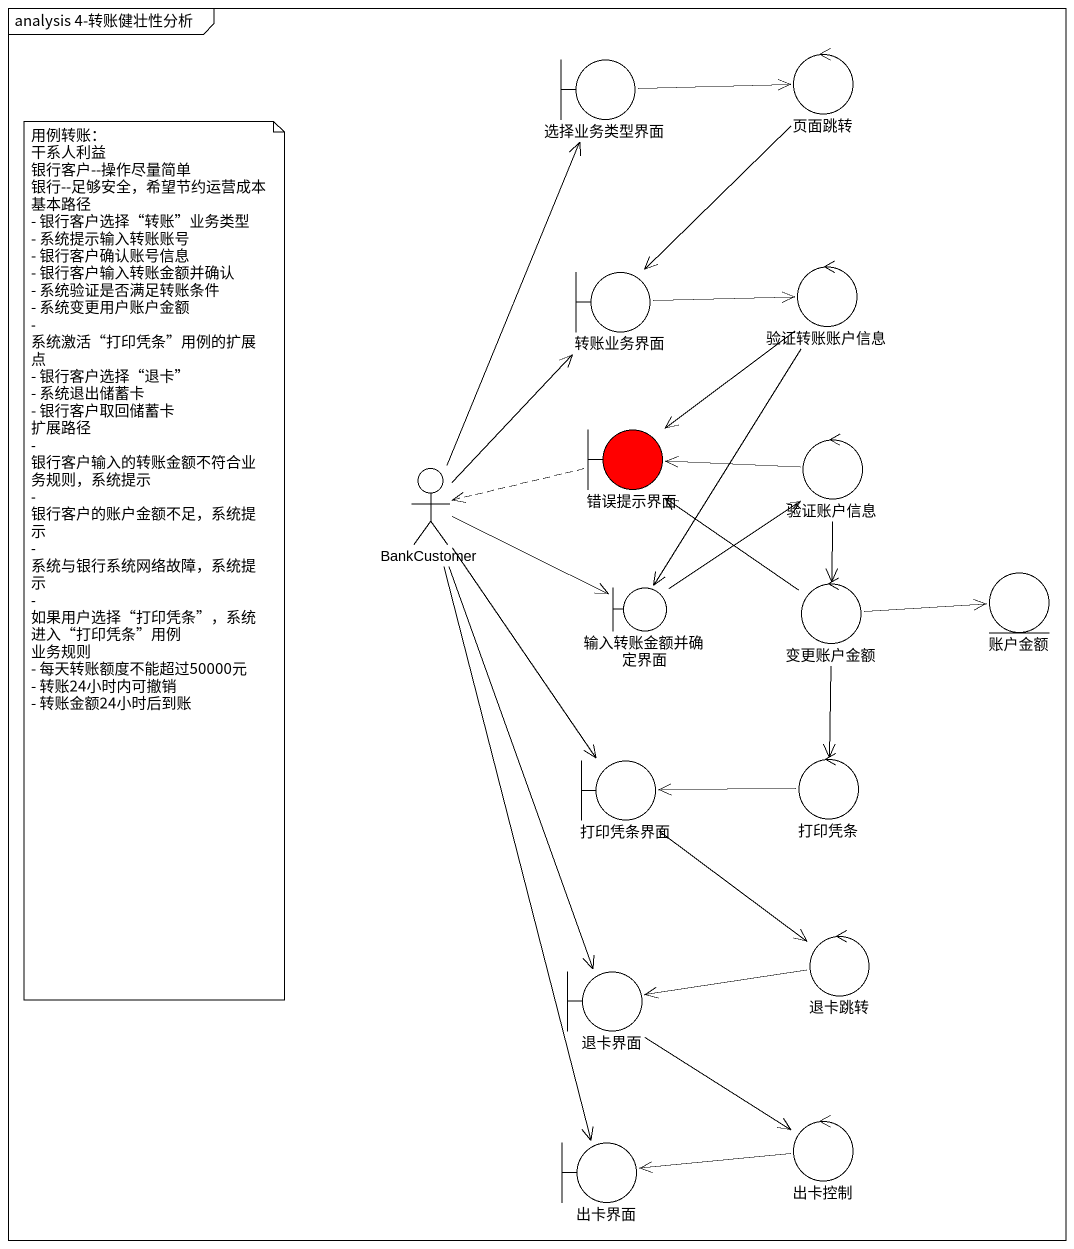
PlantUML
@startuml
mainframe analysis 4-转账健壮性分析
boundary 选择业务类型界面
control 页面跳转
boundary 转账业务界面
control 验证转账账户信息
actor BankCustomer
boundary 错误提示界面 #FF0000
control 验证账户信息
boundary 输入转账金额并确定界面
control 变更账户金额
entity 账户金额
boundary 打印凭条界面
control 打印凭条
boundary 退卡界面
control 退卡跳转
boundary 出卡界面
control 出卡控制
选择业务类型界面 -right-> 页面跳转
页面跳转 --> 转账业务界面
转账业务界面 -right-> 验证转账账户信息
验证转账账户信息 --> 错误提示界面
验证转账账户信息 --> 输入转账金额并确定界面
BankCustomer -up-> 选择业务类型界面
BankCustomer -up-> 转账业务界面
BankCustomer -right-> 输入转账金额并确定界面
BankCustomer --> 打印凭条界面
BankCustomer --> 退卡界面
BankCustomer --> 出卡界面
错误提示界面 .left.> BankCustomer
验证账户信息 -left-> 错误提示界面
验证账户信息 --> 变更账户金额
输入转账金额并确定界面 -up-> 验证账户信息
变更账户金额 -up-> 错误提示界面
变更账户金额 -right-> 账户金额
变更账户金额 --> 打印凭条
打印凭条界面 --> 退卡跳转
打印凭条 -left-> 打印凭条界面
退卡界面 --> 出卡控制
退卡跳转 -left-> 退卡界面
出卡控制 -left-> 出卡界面
note as N1
  用例转账：
  干系人利益
  银行客户--操作尽量简单
  银行--足够安全，希望节约运营成本
  基本路径
  - 银行客户选择“转账”业务类型
  - 系统提示输入转账账号
  - 银行客户确认账号信息
  - 银行客户输入转账金额并确认
  - 系统验证是否满足转账条件
  - 系统变更用户账户金额
  - 系统激活“打印凭条”用例的扩展点
  - 银行客户选择“退卡”
  - 系统退出储蓄卡
  - 银行客户取回储蓄卡
  扩展路径
  - 银行客户输入的转账金额不符合业务规则，系统提示
  - 银行客户的账户金额不足，系统提示
  - 系统与银行系统网络故障，系统提示
  - 如果用户选择“打印凭条”，系统进入“打印凭条”用例
  业务规则
  - 每天转账额度不能超过50000元
  - 转账24小时内可撤销
  - 转账金额24小时后到账
end note
@enduml
